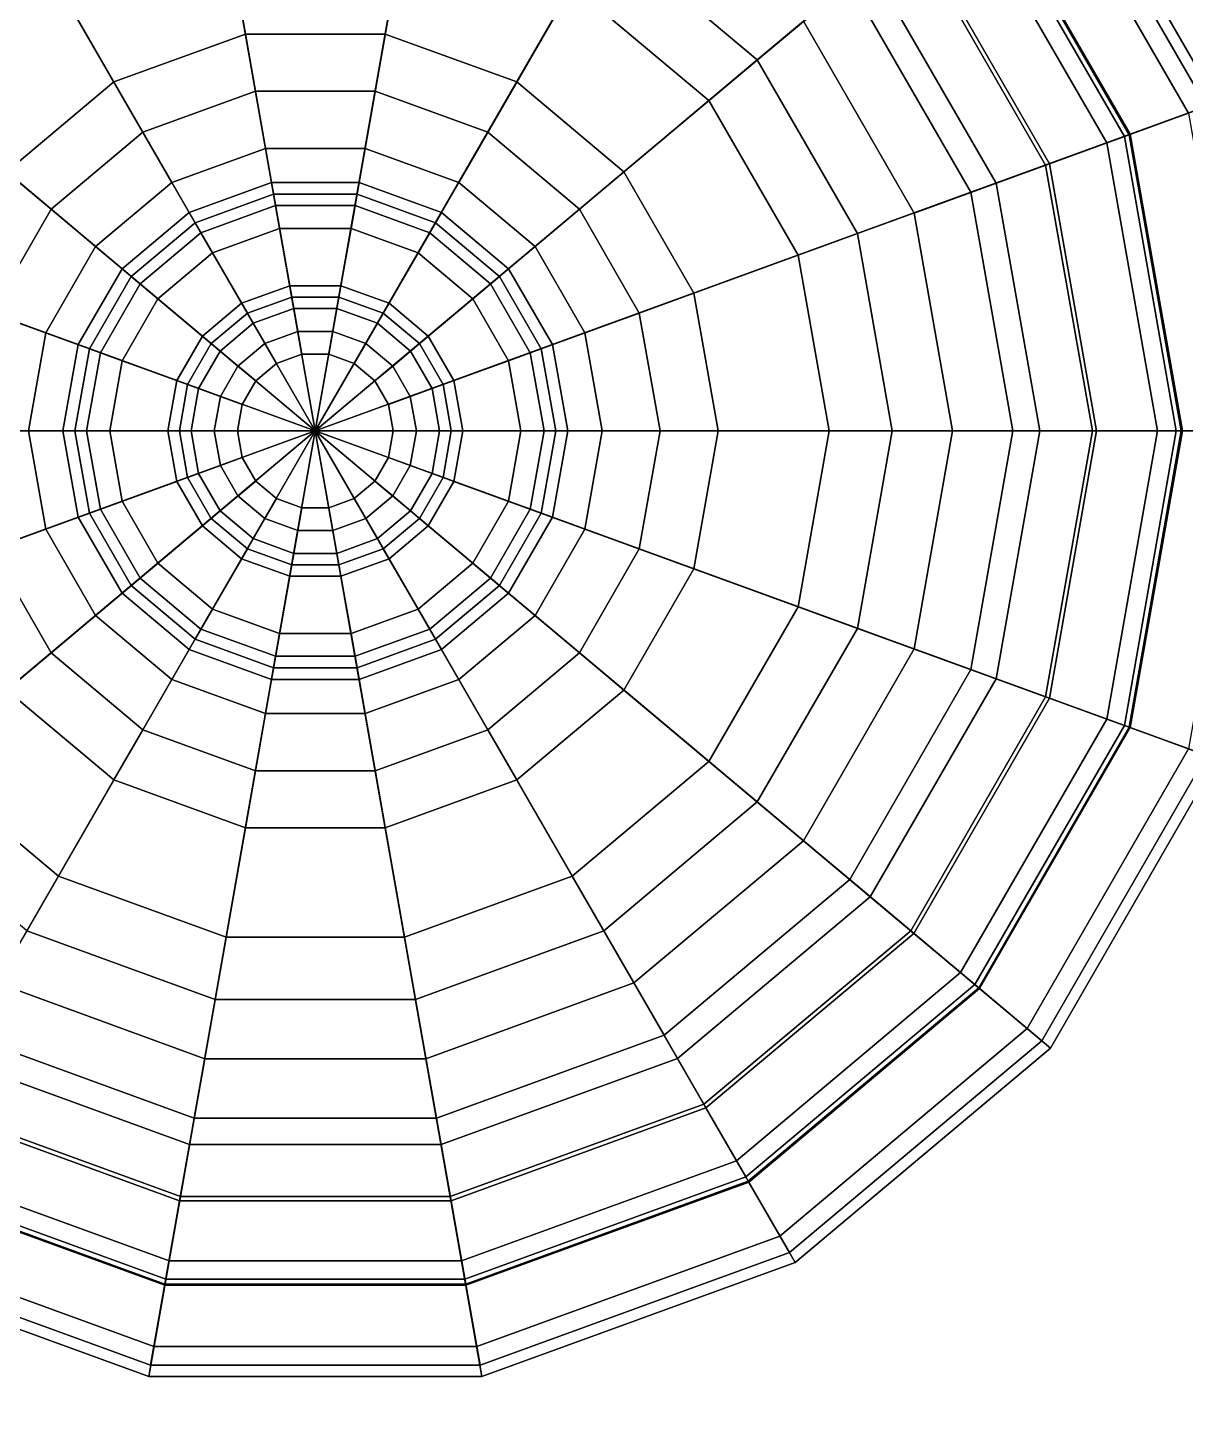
# Model space of a CAD drawing. Extents: x 15.9 to 33.1, y 12.3 to 21.3.
# Drawn here: x 23.5703 to 23.61115, y 14.29217 to 14.34104 of the extents above; entities that cross this region are included whole.
import ezdxf

# ---------------------------------------------------------------- set-up
doc = ezdxf.new("R2010")
doc.units = 0
doc.header["$LTSCALE"] = 0.5
doc.header["$MEASUREMENT"] = 0
doc.layers.get('0').update_dxf_attribs({"linetype": 'CONTINUOUS'})

# ---------------------------------------------------------------- blocks, each defined once
blk = doc.blocks.new('A$C403C54AD')
for points in [[(1.940462, 1.15174, -0.060915), (1.946342, 1.118392, -0.057836), (1.946342, 1.118392, -0.057836), (1.929411, 1.147718, -0.060915)], [(1.952223, 1.15174, -0.060915), (1.946342, 1.118392, -0.057836), (1.946342, 1.118392, -0.057836), (1.940462, 1.15174, -0.060915)], [(1.963274, 1.147718, -0.060915), (1.946342, 1.118392, -0.057836), (1.946342, 1.118392, -0.057836), (1.952223, 1.15174, -0.060915)], [(1.943874, 1.13239, -0.054409), (1.941029, 1.148524, -0.057684), (1.931044, 1.144889, -0.057684), (1.939235, 1.130702, -0.054409)], [(1.948811, 1.13239, -0.054409), (1.951655, 1.148524, -0.057684), (1.941029, 1.148524, -0.057684), (1.943874, 1.13239, -0.054409)], [(1.95345, 1.130702, -0.054409), (1.961641, 1.144889, -0.057684), (1.951655, 1.148524, -0.057684), (1.948811, 1.13239, -0.054409)], [(1.929411, 1.147718, -0.060915), (1.946342, 1.118392, -0.057836), (1.946342, 1.118392, -0.057836), (1.920403, 1.140158, -0.060915)], [(1.972282, 1.140158, -0.060915), (1.946342, 1.118392, -0.057836), (1.946342, 1.118392, -0.057836), (1.963274, 1.147718, -0.060915)], [(1.939235, 1.130702, -0.054409), (1.931044, 1.144889, -0.057684), (1.922904, 1.138059, -0.057684), (1.935454, 1.127529, -0.054409)], [(1.957231, 1.127529, -0.054409), (1.969781, 1.138059, -0.057684), (1.961641, 1.144889, -0.057684), (1.95345, 1.130702, -0.054409)], [(1.96735, 1.13602, 0.042594), (1.961937, 1.131478, 0.032362), (1.956521, 1.136022, 0.032362), (1.960054, 1.142142, 0.042594)], [(1.920403, 1.140158, -0.060915), (1.946342, 1.118392, -0.057836), (1.946342, 1.118392, -0.057836), (1.914522, 1.129974, -0.060915)], [(1.937279, 1.134091, 0.03455), (1.934036, 1.139708, 0.043942), (1.927488, 1.134213, 0.043942), (1.932456, 1.130044, 0.03455)], [(1.978163, 1.129974, -0.060915), (1.946342, 1.118392, -0.057836), (1.946342, 1.118392, -0.057836), (1.972282, 1.140158, -0.060915)], [(1.960229, 1.130044, 0.03455), (1.965197, 1.134213, 0.043942), (1.958649, 1.139708, 0.043942), (1.955406, 1.134091, 0.03455)], [(1.975056, 1.128843, 0.102069), (1.977788, 1.129837, 0.088845), (1.971977, 1.139902, 0.088845), (1.96975, 1.138033, 0.102069)], [(1.975094, 1.128857, -0.057684), (1.978163, 1.129974, -0.060915), (1.972282, 1.140158, -0.060915), (1.969781, 1.138059, -0.057684)], [(1.977788, 1.129837, 0.088845), (1.977153, 1.129606, 0.060603), (1.97146, 1.139468, 0.060603), (1.971977, 1.139902, 0.088845)], [(1.977153, 1.129606, 0.060603), (1.972112, 1.127772, 0.042594), (1.96735, 1.13602, 0.042594), (1.97146, 1.139468, 0.060603)], [(1.942807, 1.13844, 0.032362), (1.944585, 1.128357, 0.024995), (1.941283, 1.127155, 0.024995), (1.936164, 1.136022, 0.032362)], [(1.949878, 1.13844, 0.032362), (1.9481, 1.128357, 0.024995), (1.944585, 1.128357, 0.024995), (1.942807, 1.13844, 0.032362)], [(1.956521, 1.136022, 0.032362), (1.951402, 1.127155, 0.024995), (1.9481, 1.128357, 0.024995), (1.949878, 1.13844, 0.032362)], [(1.9597, 1.123254, -0.054409), (1.975094, 1.128857, -0.057684), (1.969781, 1.138059, -0.057684), (1.957231, 1.127529, -0.054409)], [(1.970361, 1.127134, 0.111475), (1.975056, 1.128843, 0.102069), (1.96975, 1.138033, 0.102069), (1.965922, 1.134821, 0.111475)], [(1.974889, 1.128782, 0.088628), (1.972249, 1.127821, 0.101264), (1.967462, 1.136113, 0.101264), (1.969614, 1.137919, 0.088628)], [(1.974271, 1.128557, 0.061088), (1.974889, 1.128782, 0.088628), (1.969614, 1.137919, 0.088628), (1.96911, 1.137496, 0.061088)], [(1.969471, 1.12681, 0.043942), (1.974271, 1.128557, 0.061088), (1.96911, 1.137496, 0.061088), (1.965197, 1.134213, 0.043942)], [(1.936164, 1.136022, 0.032362), (1.941283, 1.127155, 0.024995), (1.938591, 1.124896, 0.024995), (1.930748, 1.131478, 0.032362)], [(1.944796, 1.127161, 0.027913), (1.943195, 1.136244, 0.03455), (1.937279, 1.134091, 0.03455), (1.94189, 1.126103, 0.027913)], [(1.947889, 1.127161, 0.027913), (1.94949, 1.136244, 0.03455), (1.943195, 1.136244, 0.03455), (1.944796, 1.127161, 0.027913)], [(1.950795, 1.126103, 0.027913), (1.955406, 1.134091, 0.03455), (1.94949, 1.136244, 0.03455), (1.947889, 1.127161, 0.027913)], [(1.961937, 1.131478, 0.032362), (1.954094, 1.124896, 0.024995), (1.951402, 1.127155, 0.024995), (1.956521, 1.136022, 0.032362)], [(1.972112, 1.127772, 0.042594), (1.965472, 1.125355, 0.032362), (1.961937, 1.131478, 0.032362), (1.96735, 1.13602, 0.042594)], [(1.972249, 1.127821, 0.101264), (1.967468, 1.126081, 0.111475), (1.963564, 1.132843, 0.111475), (1.967462, 1.136113, 0.101264)], [(1.967468, 1.126081, 0.111475), (1.970361, 1.127134, 0.111475), (1.965922, 1.134821, 0.111475), (1.963564, 1.132843, 0.111475)], [(1.94189, 1.126103, 0.027913), (1.937279, 1.134091, 0.03455), (1.932456, 1.130044, 0.03455), (1.939522, 1.124116, 0.027913)], [(1.953163, 1.124116, 0.027913), (1.960229, 1.130044, 0.03455), (1.955406, 1.134091, 0.03455), (1.950795, 1.126103, 0.027913)], [(1.963376, 1.124592, 0.03455), (1.969471, 1.12681, 0.043942), (1.965197, 1.134213, 0.043942), (1.960229, 1.130044, 0.03455)], [(1.94423, 1.130374, -0.051544), (1.943874, 1.13239, -0.054409), (1.939235, 1.130702, -0.054409), (1.940259, 1.128929, -0.051544)], [(1.948455, 1.130374, -0.051544), (1.948811, 1.13239, -0.054409), (1.943874, 1.13239, -0.054409), (1.94423, 1.130374, -0.051544)], [(1.952426, 1.128929, -0.051544), (1.95345, 1.130702, -0.054409), (1.948811, 1.13239, -0.054409), (1.948455, 1.130374, -0.051544)], [(1.930748, 1.131478, 0.032362), (1.938591, 1.124896, 0.024995), (1.936834, 1.121853, 0.024995), (1.927213, 1.125355, 0.032362)], [(1.965472, 1.125355, 0.032362), (1.955851, 1.121853, 0.024995), (1.954094, 1.124896, 0.024995), (1.961937, 1.131478, 0.032362)], [(1.940259, 1.128929, -0.051544), (1.939235, 1.130702, -0.054409), (1.935454, 1.127529, -0.054409), (1.937022, 1.126213, -0.051544)], [(1.955663, 1.126213, -0.051544), (1.957231, 1.127529, -0.054409), (1.95345, 1.130702, -0.054409), (1.952426, 1.128929, -0.051544)], [(1.914522, 1.129974, -0.060915), (1.946342, 1.118392, -0.057836), (1.946342, 1.118392, -0.057836), (1.91248, 1.118392, -0.060915)], [(1.939522, 1.124116, 0.027913), (1.932456, 1.130044, 0.03455), (1.929308, 1.124592, 0.03455), (1.937975, 1.121437, 0.027913)], [(1.944941, 1.12634, -0.049498), (1.94423, 1.130374, -0.051544), (1.940259, 1.128929, -0.051544), (1.942307, 1.125382, -0.049498)], [(1.947744, 1.12634, -0.049498), (1.948455, 1.130374, -0.051544), (1.94423, 1.130374, -0.051544), (1.944941, 1.12634, -0.049498)], [(1.980205, 1.118392, -0.060915), (1.946342, 1.118392, -0.057836), (1.946342, 1.118392, -0.057836), (1.978163, 1.129974, -0.060915)], [(1.950378, 1.125382, -0.049498), (1.952426, 1.128929, -0.051544), (1.948455, 1.130374, -0.051544), (1.947744, 1.12634, -0.049498)], [(1.95471, 1.121437, 0.027913), (1.963376, 1.124592, 0.03455), (1.960229, 1.130044, 0.03455), (1.953163, 1.124116, 0.027913)], [(1.976939, 1.118392, -0.057684), (1.980205, 1.118392, -0.060915), (1.978163, 1.129974, -0.060915), (1.975094, 1.128857, -0.057684)], [(1.979131, 1.118392, 0.060603), (1.973766, 1.118392, 0.042594), (1.972112, 1.127772, 0.042594), (1.977153, 1.129606, 0.060603)], [(1.976898, 1.118392, 0.102069), (1.979806, 1.118392, 0.088845), (1.977788, 1.129837, 0.088845), (1.975056, 1.128843, 0.102069)], [(1.942307, 1.125382, -0.049498), (1.940259, 1.128929, -0.051544), (1.937022, 1.126213, -0.051544), (1.94016, 1.12358, -0.049498)], [(1.952525, 1.12358, -0.049498), (1.955663, 1.126213, -0.051544), (1.952426, 1.128929, -0.051544), (1.950378, 1.125382, -0.049498)], [(1.960557, 1.118392, -0.054409), (1.976939, 1.118392, -0.057684), (1.975094, 1.128857, -0.057684), (1.9597, 1.123254, -0.054409)], [(1.970956, 1.118392, 0.043942), (1.976063, 1.118392, 0.061088), (1.974271, 1.128557, 0.061088), (1.969471, 1.12681, 0.043942)], [(1.971902, 1.118392, 0.111475), (1.976898, 1.118392, 0.102069), (1.975056, 1.128843, 0.102069), (1.970361, 1.127134, 0.111475)], [(1.976721, 1.118392, 0.088628), (1.973912, 1.118392, 0.101264), (1.972249, 1.127821, 0.101264), (1.974889, 1.128782, 0.088628)], [(1.976063, 1.118392, 0.061088), (1.976721, 1.118392, 0.088628), (1.974889, 1.128782, 0.088628), (1.974271, 1.128557, 0.061088)], [(1.944585, 1.128357, 0.024995), (1.945439, 1.123517, 0.024176), (1.94374, 1.122899, 0.024176), (1.941283, 1.127155, 0.024995)], [(1.9481, 1.128357, 0.024995), (1.947246, 1.123517, 0.024176), (1.945439, 1.123517, 0.024176), (1.944585, 1.128357, 0.024995)], [(1.951402, 1.127155, 0.024995), (1.948945, 1.122899, 0.024176), (1.947246, 1.123517, 0.024176), (1.9481, 1.128357, 0.024995)], [(1.937022, 1.126213, -0.051544), (1.935454, 1.127529, -0.054409), (1.932985, 1.123254, -0.054409), (1.93491, 1.122553, -0.051544)], [(1.957775, 1.122553, -0.051544), (1.9597, 1.123254, -0.054409), (1.957231, 1.127529, -0.054409), (1.955663, 1.126213, -0.051544)], [(1.973766, 1.118392, 0.042594), (1.9667, 1.118392, 0.032362), (1.965472, 1.125355, 0.032362), (1.972112, 1.127772, 0.042594)], [(1.973912, 1.118392, 0.101264), (1.968824, 1.118392, 0.111475), (1.967468, 1.126081, 0.111475), (1.972249, 1.127821, 0.101264)], [(1.941283, 1.127155, 0.024995), (1.94374, 1.122899, 0.024176), (1.942356, 1.121737, 0.024176), (1.938591, 1.124896, 0.024995)], [(1.946342, 1.118392, 0.02643), (1.944796, 1.127161, 0.027913), (1.94189, 1.126103, 0.027913), (1.946342, 1.118392, 0.02643)], [(1.946342, 1.118392, 0.02643), (1.947889, 1.127161, 0.027913), (1.944796, 1.127161, 0.027913), (1.946342, 1.118392, 0.02643)], [(1.946342, 1.118392, 0.02643), (1.950795, 1.126103, 0.027913), (1.947889, 1.127161, 0.027913), (1.946342, 1.118392, 0.02643)], [(1.954094, 1.124896, 0.024995), (1.950329, 1.121737, 0.024176), (1.948945, 1.122899, 0.024176), (1.951402, 1.127155, 0.024995)], [(1.968824, 1.118392, 0.111475), (1.971902, 1.118392, 0.111475), (1.970361, 1.127134, 0.111475), (1.967468, 1.126081, 0.111475)], [(1.94487, 1.126744, 0.021311), (1.945581, 1.122711, 0.019264), (1.94415, 1.12219, 0.019264), (1.942102, 1.125736, 0.021311)], [(1.945083, 1.125534, 0.023357), (1.94487, 1.126744, 0.021311), (1.942102, 1.125736, 0.021311), (1.942717, 1.124672, 0.023357)], [(1.947815, 1.126744, 0.021311), (1.947104, 1.122711, 0.019264), (1.945581, 1.122711, 0.019264), (1.94487, 1.126744, 0.021311)], [(1.947602, 1.125534, 0.023357), (1.947815, 1.126744, 0.021311), (1.94487, 1.126744, 0.021311), (1.945083, 1.125534, 0.023357)], [(1.950583, 1.125736, 0.021311), (1.948535, 1.12219, 0.019264), (1.947104, 1.122711, 0.019264), (1.947815, 1.126744, 0.021311)], [(1.949968, 1.124672, 0.023357), (1.950583, 1.125736, 0.021311), (1.947815, 1.126744, 0.021311), (1.947602, 1.125534, 0.023357)], [(1.96447, 1.118392, 0.03455), (1.970956, 1.118392, 0.043942), (1.969471, 1.12681, 0.043942), (1.963376, 1.124592, 0.03455)], [(1.94016, 1.12358, -0.049498), (1.937022, 1.126213, -0.051544), (1.93491, 1.122553, -0.051544), (1.938758, 1.121153, -0.049498)], [(1.946342, 1.118392, 0.02643), (1.94189, 1.126103, 0.027913), (1.939522, 1.124116, 0.027913), (1.946342, 1.118392, 0.02643)], [(1.94551, 1.123114, -0.044177), (1.944941, 1.12634, -0.049498), (1.942307, 1.125382, -0.049498), (1.943945, 1.122544, -0.044177)], [(1.947175, 1.123114, -0.044177), (1.947744, 1.12634, -0.049498), (1.944941, 1.12634, -0.049498), (1.94551, 1.123114, -0.044177)], [(1.946342, 1.118392, 0.02643), (1.953163, 1.124116, 0.027913), (1.950795, 1.126103, 0.027913), (1.946342, 1.118392, 0.02643)], [(1.94874, 1.122544, -0.044177), (1.950378, 1.125382, -0.049498), (1.947744, 1.12634, -0.049498), (1.947175, 1.123114, -0.044177)], [(1.953927, 1.121153, -0.049498), (1.957775, 1.122553, -0.051544), (1.955663, 1.126213, -0.051544), (1.952525, 1.12358, -0.049498)], [(1.942102, 1.125736, 0.021311), (1.94415, 1.12219, 0.019264), (1.942983, 1.121211, 0.019264), (1.939846, 1.123843, 0.021311)], [(1.942717, 1.124672, 0.023357), (1.942102, 1.125736, 0.021311), (1.939846, 1.123843, 0.021311), (1.940787, 1.123054, 0.023357)], [(1.945439, 1.123517, 0.024176), (1.945083, 1.125534, 0.023357), (1.942717, 1.124672, 0.023357), (1.94374, 1.122899, 0.024176)], [(1.947246, 1.123517, 0.024176), (1.947602, 1.125534, 0.023357), (1.945083, 1.125534, 0.023357), (1.945439, 1.123517, 0.024176)], [(1.948945, 1.122899, 0.024176), (1.949968, 1.124672, 0.023357), (1.947602, 1.125534, 0.023357), (1.947246, 1.123517, 0.024176)], [(1.952839, 1.123843, 0.021311), (1.949702, 1.121211, 0.019264), (1.948535, 1.12219, 0.019264), (1.950583, 1.125736, 0.021311)], [(1.951898, 1.123054, 0.023357), (1.952839, 1.123843, 0.021311), (1.950583, 1.125736, 0.021311), (1.949968, 1.124672, 0.023357)], [(1.927213, 1.125355, 0.032362), (1.936834, 1.121853, 0.024995), (1.936224, 1.118392, 0.024995), (1.925985, 1.118392, 0.032362)], [(1.943945, 1.122544, -0.044177), (1.942307, 1.125382, -0.049498), (1.94016, 1.12358, -0.049498), (1.94267, 1.121474, -0.044177)], [(1.950015, 1.121474, -0.044177), (1.952525, 1.12358, -0.049498), (1.950378, 1.125382, -0.049498), (1.94874, 1.122544, -0.044177)], [(1.9667, 1.118392, 0.032362), (1.956461, 1.118392, 0.024995), (1.955851, 1.121853, 0.024995), (1.965472, 1.125355, 0.032362)], [(1.937975, 1.121437, 0.027913), (1.929308, 1.124592, 0.03455), (1.928215, 1.118392, 0.03455), (1.937438, 1.118392, 0.027913)], [(1.938591, 1.124896, 0.024995), (1.942356, 1.121737, 0.024176), (1.941452, 1.120172, 0.024176), (1.936834, 1.121853, 0.024995)], [(1.94374, 1.122899, 0.024176), (1.942717, 1.124672, 0.023357), (1.940787, 1.123054, 0.023357), (1.942356, 1.121737, 0.024176)], [(1.950329, 1.121737, 0.024176), (1.951898, 1.123054, 0.023357), (1.949968, 1.124672, 0.023357), (1.948945, 1.122899, 0.024176)], [(1.955851, 1.121853, 0.024995), (1.951233, 1.120172, 0.024176), (1.950329, 1.121737, 0.024176), (1.954094, 1.124896, 0.024995)], [(1.955247, 1.118392, 0.027913), (1.96447, 1.118392, 0.03455), (1.963376, 1.124592, 0.03455), (1.95471, 1.121437, 0.027913)], [(1.946342, 1.118392, 0.02643), (1.939522, 1.124116, 0.027913), (1.937975, 1.121437, 0.027913), (1.946342, 1.118392, 0.02643)], [(1.946342, 1.118392, 0.02643), (1.95471, 1.121437, 0.027913), (1.953163, 1.124116, 0.027913), (1.946342, 1.118392, 0.02643)], [(1.939846, 1.123843, 0.021311), (1.942983, 1.121211, 0.019264), (1.942222, 1.119892, 0.019264), (1.938373, 1.121293, 0.021311)], [(1.940787, 1.123054, 0.023357), (1.939846, 1.123843, 0.021311), (1.938373, 1.121293, 0.021311), (1.939528, 1.120872, 0.023357)], [(1.94267, 1.121474, -0.044177), (1.94016, 1.12358, -0.049498), (1.938758, 1.121153, -0.049498), (1.941837, 1.120032, -0.044177)], [(1.954312, 1.121293, 0.021311), (1.950463, 1.119892, 0.019264), (1.949702, 1.121211, 0.019264), (1.952839, 1.123843, 0.021311)], [(1.950848, 1.120032, -0.044177), (1.953927, 1.121153, -0.049498), (1.952525, 1.12358, -0.049498), (1.950015, 1.121474, -0.044177)], [(1.953157, 1.120872, 0.023357), (1.954312, 1.121293, 0.021311), (1.952839, 1.123843, 0.021311), (1.951898, 1.123054, 0.023357)], [(1.945723, 1.121904, -0.035582), (1.94551, 1.123114, -0.044177), (1.943945, 1.122544, -0.044177), (1.94456, 1.12148, -0.035582)], [(1.946962, 1.121904, -0.035582), (1.947175, 1.123114, -0.044177), (1.94551, 1.123114, -0.044177), (1.945723, 1.121904, -0.035582)], [(1.948125, 1.12148, -0.035582), (1.94874, 1.122544, -0.044177), (1.947175, 1.123114, -0.044177), (1.946962, 1.121904, -0.035582)], [(1.958509, 1.118392, -0.051544), (1.960557, 1.118392, -0.054409), (1.9597, 1.123254, -0.054409), (1.957775, 1.122553, -0.051544)], [(1.942356, 1.121737, 0.024176), (1.940787, 1.123054, 0.023357), (1.939528, 1.120872, 0.023357), (1.941452, 1.120172, 0.024176)], [(1.945581, 1.122711, 0.019264), (1.945865, 1.121097, 0.012716), (1.944969, 1.120771, 0.012716), (1.94415, 1.12219, 0.019264)], [(1.947104, 1.122711, 0.019264), (1.946819, 1.121097, 0.012716), (1.945865, 1.121097, 0.012716), (1.945581, 1.122711, 0.019264)], [(1.948535, 1.12219, 0.019264), (1.947716, 1.120771, 0.012716), (1.946819, 1.121097, 0.012716), (1.947104, 1.122711, 0.019264)], [(1.951233, 1.120172, 0.024176), (1.953157, 1.120872, 0.023357), (1.951898, 1.123054, 0.023357), (1.950329, 1.121737, 0.024176)], [(1.938758, 1.121153, -0.049498), (1.93491, 1.122553, -0.051544), (1.934176, 1.118392, -0.051544), (1.938271, 1.118392, -0.049498)], [(1.94456, 1.12148, -0.035582), (1.943945, 1.122544, -0.044177), (1.94267, 1.121474, -0.044177), (1.943611, 1.120684, -0.035582)], [(1.94415, 1.12219, 0.019264), (1.944969, 1.120771, 0.012716), (1.944238, 1.120158, 0.012716), (1.942983, 1.121211, 0.019264)], [(1.949702, 1.121211, 0.019264), (1.948447, 1.120158, 0.012716), (1.947716, 1.120771, 0.012716), (1.948535, 1.12219, 0.019264)], [(1.949074, 1.120684, -0.035582), (1.950015, 1.121474, -0.044177), (1.94874, 1.122544, -0.044177), (1.948125, 1.12148, -0.035582)], [(1.954413, 1.118392, -0.049498), (1.958509, 1.118392, -0.051544), (1.957775, 1.122553, -0.051544), (1.953927, 1.121153, -0.049498)], [(1.936834, 1.121853, 0.024995), (1.941452, 1.120172, 0.024176), (1.941138, 1.118392, 0.024176), (1.936224, 1.118392, 0.024995)], [(1.945865, 1.121097, 0.012716), (1.945723, 1.121904, -0.035582), (1.94456, 1.12148, -0.035582), (1.944969, 1.120771, 0.012716)], [(1.946819, 1.121097, 0.012716), (1.946962, 1.121904, -0.035582), (1.945723, 1.121904, -0.035582), (1.945865, 1.121097, 0.012716)], [(1.947716, 1.120771, 0.012716), (1.948125, 1.12148, -0.035582), (1.946962, 1.121904, -0.035582), (1.946819, 1.121097, 0.012716)], [(1.956461, 1.118392, 0.024995), (1.951547, 1.118392, 0.024176), (1.951233, 1.120172, 0.024176), (1.955851, 1.121853, 0.024995)], [(1.946342, 1.118392, 0.02643), (1.937975, 1.121437, 0.027913), (1.937438, 1.118392, 0.027913), (1.946342, 1.118392, 0.02643)], [(1.938373, 1.121293, 0.021311), (1.942222, 1.119892, 0.019264), (1.941957, 1.118392, 0.019264), (1.937862, 1.118392, 0.021311)], [(1.939528, 1.120872, 0.023357), (1.938373, 1.121293, 0.021311), (1.937862, 1.118392, 0.021311), (1.939091, 1.118392, 0.023357)], [(1.941837, 1.120032, -0.044177), (1.938758, 1.121153, -0.049498), (1.938271, 1.118392, -0.049498), (1.941548, 1.118392, -0.044177)], [(1.943611, 1.120684, -0.035582), (1.94267, 1.121474, -0.044177), (1.941837, 1.120032, -0.044177), (1.942992, 1.119612, -0.035582)], [(1.942983, 1.121211, 0.019264), (1.944238, 1.120158, 0.012716), (1.943761, 1.119332, 0.012716), (1.942222, 1.119892, 0.019264)], [(1.944969, 1.120771, 0.012716), (1.94456, 1.12148, -0.035582), (1.943611, 1.120684, -0.035582), (1.944238, 1.120158, 0.012716)], [(1.946342, 1.118392, 0.02643), (1.955247, 1.118392, 0.027913), (1.95471, 1.121437, 0.027913), (1.946342, 1.118392, 0.02643)], [(1.948447, 1.120158, 0.012716), (1.949074, 1.120684, -0.035582), (1.948125, 1.12148, -0.035582), (1.947716, 1.120771, 0.012716)], [(1.950463, 1.119892, 0.019264), (1.948924, 1.119332, 0.012716), (1.948447, 1.120158, 0.012716), (1.949702, 1.121211, 0.019264)], [(1.949693, 1.119612, -0.035582), (1.950848, 1.120032, -0.044177), (1.950015, 1.121474, -0.044177), (1.949074, 1.120684, -0.035582)], [(1.954823, 1.118392, 0.021311), (1.950727, 1.118392, 0.019264), (1.950463, 1.119892, 0.019264), (1.954312, 1.121293, 0.021311)], [(1.951137, 1.118392, -0.044177), (1.954413, 1.118392, -0.049498), (1.953927, 1.121153, -0.049498), (1.950848, 1.120032, -0.044177)], [(1.953594, 1.118392, 0.023357), (1.954823, 1.118392, 0.021311), (1.954312, 1.121293, 0.021311), (1.953157, 1.120872, 0.023357)], [(1.941452, 1.120172, 0.024176), (1.939528, 1.120872, 0.023357), (1.939091, 1.118392, 0.023357), (1.941138, 1.118392, 0.024176)], [(1.944238, 1.120158, 0.012716), (1.943611, 1.120684, -0.035582), (1.942992, 1.119612, -0.035582), (1.943761, 1.119332, 0.012716)], [(1.948924, 1.119332, 0.012716), (1.949693, 1.119612, -0.035582), (1.949074, 1.120684, -0.035582), (1.948447, 1.120158, 0.012716)], [(1.951547, 1.118392, 0.024176), (1.953594, 1.118392, 0.023357), (1.953157, 1.120872, 0.023357), (1.951233, 1.120172, 0.024176)], [(1.942992, 1.119612, -0.035582), (1.941837, 1.120032, -0.044177), (1.941548, 1.118392, -0.044177), (1.942777, 1.118392, -0.035582)], [(1.942222, 1.119892, 0.019264), (1.943761, 1.119332, 0.012716), (1.943596, 1.118392, 0.012716), (1.941957, 1.118392, 0.019264)], [(1.950727, 1.118392, 0.019264), (1.949089, 1.118392, 0.012716), (1.948924, 1.119332, 0.012716), (1.950463, 1.119892, 0.019264)], [(1.949908, 1.118392, -0.035582), (1.951137, 1.118392, -0.044177), (1.950848, 1.120032, -0.044177), (1.949693, 1.119612, -0.035582)], [(1.943761, 1.119332, 0.012716), (1.942992, 1.119612, -0.035582), (1.942777, 1.118392, -0.035582), (1.943596, 1.118392, 0.012716)], [(1.949089, 1.118392, 0.012716), (1.949908, 1.118392, -0.035582), (1.949693, 1.119612, -0.035582), (1.948924, 1.119332, 0.012716)], [(1.91248, 1.118392, -0.060915), (1.946342, 1.118392, -0.057836), (1.946342, 1.118392, -0.057836), (1.914522, 1.106811, -0.060915)], [(1.914522, 1.106811, -0.060915), (1.946342, 1.118392, -0.057836), (1.946342, 1.118392, -0.057836), (1.920403, 1.096626, -0.060915)], [(1.920403, 1.096626, -0.060915), (1.946342, 1.118392, -0.057836), (1.946342, 1.118392, -0.057836), (1.929411, 1.089067, -0.060915)], [(1.925985, 1.118392, 0.032362), (1.936224, 1.118392, 0.024995), (1.936834, 1.114931, 0.024995), (1.927213, 1.111429, 0.032362)], [(1.937438, 1.118392, 0.027913), (1.928215, 1.118392, 0.03455), (1.929308, 1.112192, 0.03455), (1.937975, 1.115347, 0.027913)], [(1.929411, 1.089067, -0.060915), (1.946342, 1.118392, -0.057836), (1.946342, 1.118392, -0.057836), (1.940462, 1.085044, -0.060915)], [(1.938271, 1.118392, -0.049498), (1.934176, 1.118392, -0.051544), (1.93491, 1.114231, -0.051544), (1.938758, 1.115632, -0.049498)], [(1.936224, 1.118392, 0.024995), (1.941138, 1.118392, 0.024176), (1.941452, 1.116612, 0.024176), (1.936834, 1.114931, 0.024995)], [(1.946342, 1.118392, 0.02643), (1.937438, 1.118392, 0.027913), (1.937975, 1.115347, 0.027913), (1.946342, 1.118392, 0.02643)], [(1.937862, 1.118392, 0.021311), (1.941957, 1.118392, 0.019264), (1.942222, 1.116892, 0.019264), (1.938373, 1.115492, 0.021311)], [(1.939091, 1.118392, 0.023357), (1.937862, 1.118392, 0.021311), (1.938373, 1.115492, 0.021311), (1.939528, 1.115912, 0.023357)], [(1.946342, 1.118392, 0.02643), (1.937975, 1.115347, 0.027913), (1.939522, 1.112669, 0.027913), (1.946342, 1.118392, 0.02643)], [(1.941548, 1.118392, -0.044177), (1.938271, 1.118392, -0.049498), (1.938758, 1.115632, -0.049498), (1.941837, 1.116752, -0.044177)], [(1.941138, 1.118392, 0.024176), (1.939091, 1.118392, 0.023357), (1.939528, 1.115912, 0.023357), (1.941452, 1.116612, 0.024176)], [(1.946342, 1.118392, 0.02643), (1.939522, 1.112669, 0.027913), (1.94189, 1.110681, 0.027913), (1.946342, 1.118392, 0.02643)], [(1.940462, 1.085044, -0.060915), (1.946342, 1.118392, -0.057836), (1.946342, 1.118392, -0.057836), (1.952223, 1.085044, -0.060915)], [(1.942777, 1.118392, -0.035582), (1.941548, 1.118392, -0.044177), (1.941837, 1.116752, -0.044177), (1.942992, 1.117172, -0.035582)], [(1.946342, 1.118392, 0.02643), (1.94189, 1.110681, 0.027913), (1.944796, 1.109623, 0.027913), (1.946342, 1.118392, 0.02643)], [(1.941957, 1.118392, 0.019264), (1.943596, 1.118392, 0.012716), (1.943761, 1.117453, 0.012716), (1.942222, 1.116892, 0.019264)], [(1.943596, 1.118392, 0.012716), (1.942777, 1.118392, -0.035582), (1.942992, 1.117172, -0.035582), (1.943761, 1.117453, 0.012716)], [(1.946342, 1.118392, 0.02643), (1.944796, 1.109623, 0.027913), (1.947889, 1.109623, 0.027913), (1.946342, 1.118392, 0.02643)], [(1.946342, 1.118392, 0.02643), (1.95471, 1.115347, 0.027913), (1.955247, 1.118392, 0.027913), (1.946342, 1.118392, 0.02643)], [(1.946342, 1.118392, 0.02643), (1.953163, 1.112669, 0.027913), (1.95471, 1.115347, 0.027913), (1.946342, 1.118392, 0.02643)], [(1.946342, 1.118392, 0.02643), (1.950795, 1.110681, 0.027913), (1.953163, 1.112669, 0.027913), (1.946342, 1.118392, 0.02643)], [(1.946342, 1.118392, 0.02643), (1.947889, 1.109623, 0.027913), (1.950795, 1.110681, 0.027913), (1.946342, 1.118392, 0.02643)], [(1.972282, 1.096626, -0.060915), (1.946342, 1.118392, -0.057836), (1.946342, 1.118392, -0.057836), (1.978163, 1.106811, -0.060915)], [(1.963274, 1.089067, -0.060915), (1.946342, 1.118392, -0.057836), (1.946342, 1.118392, -0.057836), (1.972282, 1.096626, -0.060915)], [(1.952223, 1.085044, -0.060915), (1.946342, 1.118392, -0.057836), (1.946342, 1.118392, -0.057836), (1.963274, 1.089067, -0.060915)], [(1.978163, 1.106811, -0.060915), (1.946342, 1.118392, -0.057836), (1.946342, 1.118392, -0.057836), (1.980205, 1.118392, -0.060915)], [(1.950463, 1.116892, 0.019264), (1.948924, 1.117453, 0.012716), (1.949089, 1.118392, 0.012716), (1.950727, 1.118392, 0.019264)], [(1.948924, 1.117453, 0.012716), (1.949693, 1.117172, -0.035582), (1.949908, 1.118392, -0.035582), (1.949089, 1.118392, 0.012716)], [(1.949693, 1.117172, -0.035582), (1.950848, 1.116752, -0.044177), (1.951137, 1.118392, -0.044177), (1.949908, 1.118392, -0.035582)], [(1.954312, 1.115492, 0.021311), (1.950463, 1.116892, 0.019264), (1.950727, 1.118392, 0.019264), (1.954823, 1.118392, 0.021311)], [(1.950848, 1.116752, -0.044177), (1.953927, 1.115632, -0.049498), (1.954413, 1.118392, -0.049498), (1.951137, 1.118392, -0.044177)], [(1.951233, 1.116612, 0.024176), (1.953157, 1.115912, 0.023357), (1.953594, 1.118392, 0.023357), (1.951547, 1.118392, 0.024176)], [(1.955851, 1.114931, 0.024995), (1.951233, 1.116612, 0.024176), (1.951547, 1.118392, 0.024176), (1.956461, 1.118392, 0.024995)], [(1.953157, 1.115912, 0.023357), (1.954312, 1.115492, 0.021311), (1.954823, 1.118392, 0.021311), (1.953594, 1.118392, 0.023357)], [(1.953927, 1.115632, -0.049498), (1.957775, 1.114231, -0.051544), (1.958509, 1.118392, -0.051544), (1.954413, 1.118392, -0.049498)], [(1.95471, 1.115347, 0.027913), (1.963376, 1.112192, 0.03455), (1.96447, 1.118392, 0.03455), (1.955247, 1.118392, 0.027913)], [(1.965472, 1.111429, 0.032362), (1.955851, 1.114931, 0.024995), (1.956461, 1.118392, 0.024995), (1.9667, 1.118392, 0.032362)], [(1.957775, 1.114231, -0.051544), (1.9597, 1.113531, -0.054409), (1.960557, 1.118392, -0.054409), (1.958509, 1.118392, -0.051544)], [(1.9597, 1.113531, -0.054409), (1.975094, 1.107928, -0.057684), (1.976939, 1.118392, -0.057684), (1.960557, 1.118392, -0.054409)], [(1.963376, 1.112192, 0.03455), (1.969471, 1.109974, 0.043942), (1.970956, 1.118392, 0.043942), (1.96447, 1.118392, 0.03455)], [(1.972112, 1.109013, 0.042594), (1.965472, 1.111429, 0.032362), (1.9667, 1.118392, 0.032362), (1.973766, 1.118392, 0.042594)], [(1.967468, 1.110703, 0.111475), (1.970361, 1.10965, 0.111475), (1.971902, 1.118392, 0.111475), (1.968824, 1.118392, 0.111475)], [(1.972249, 1.108963, 0.101264), (1.967468, 1.110703, 0.111475), (1.968824, 1.118392, 0.111475), (1.973912, 1.118392, 0.101264)], [(1.969471, 1.109974, 0.043942), (1.974271, 1.108227, 0.061088), (1.976063, 1.118392, 0.061088), (1.970956, 1.118392, 0.043942)], [(1.970361, 1.10965, 0.111475), (1.975056, 1.107941, 0.102069), (1.976898, 1.118392, 0.102069), (1.971902, 1.118392, 0.111475)], [(1.977153, 1.107178, 0.060603), (1.972112, 1.109013, 0.042594), (1.973766, 1.118392, 0.042594), (1.979131, 1.118392, 0.060603)], [(1.974889, 1.108002, 0.088628), (1.972249, 1.108963, 0.101264), (1.973912, 1.118392, 0.101264), (1.976721, 1.118392, 0.088628)], [(1.974271, 1.108227, 0.061088), (1.974889, 1.108002, 0.088628), (1.976721, 1.118392, 0.088628), (1.976063, 1.118392, 0.061088)], [(1.975056, 1.107941, 0.102069), (1.977788, 1.106947, 0.088845), (1.979806, 1.118392, 0.088845), (1.976898, 1.118392, 0.102069)], [(1.975094, 1.107928, -0.057684), (1.978163, 1.106811, -0.060915), (1.980205, 1.118392, -0.060915), (1.976939, 1.118392, -0.057684)], [(1.942222, 1.116892, 0.019264), (1.943761, 1.117453, 0.012716), (1.944238, 1.116626, 0.012716), (1.942983, 1.115573, 0.019264)], [(1.943761, 1.117453, 0.012716), (1.942992, 1.117172, -0.035582), (1.943611, 1.1161, -0.035582), (1.944238, 1.116626, 0.012716)], [(1.949702, 1.115573, 0.019264), (1.948447, 1.116626, 0.012716), (1.948924, 1.117453, 0.012716), (1.950463, 1.116892, 0.019264)], [(1.948447, 1.116626, 0.012716), (1.949074, 1.1161, -0.035582), (1.949693, 1.117172, -0.035582), (1.948924, 1.117453, 0.012716)], [(1.938373, 1.115492, 0.021311), (1.942222, 1.116892, 0.019264), (1.942983, 1.115573, 0.019264), (1.939846, 1.112941, 0.021311)], [(1.941837, 1.116752, -0.044177), (1.938758, 1.115632, -0.049498), (1.94016, 1.113204, -0.049498), (1.94267, 1.11531, -0.044177)], [(1.942992, 1.117172, -0.035582), (1.941837, 1.116752, -0.044177), (1.94267, 1.11531, -0.044177), (1.943611, 1.1161, -0.035582)], [(1.949074, 1.1161, -0.035582), (1.950015, 1.11531, -0.044177), (1.950848, 1.116752, -0.044177), (1.949693, 1.117172, -0.035582)], [(1.952839, 1.112941, 0.021311), (1.949702, 1.115573, 0.019264), (1.950463, 1.116892, 0.019264), (1.954312, 1.115492, 0.021311)], [(1.950015, 1.11531, -0.044177), (1.952525, 1.113204, -0.049498), (1.953927, 1.115632, -0.049498), (1.950848, 1.116752, -0.044177)], [(1.936834, 1.114931, 0.024995), (1.941452, 1.116612, 0.024176), (1.942356, 1.115047, 0.024176), (1.938591, 1.111888, 0.024995)], [(1.941452, 1.116612, 0.024176), (1.939528, 1.115912, 0.023357), (1.940787, 1.113731, 0.023357), (1.942356, 1.115047, 0.024176)], [(1.942983, 1.115573, 0.019264), (1.944238, 1.116626, 0.012716), (1.944969, 1.116013, 0.012716), (1.94415, 1.114595, 0.019264)], [(1.944238, 1.116626, 0.012716), (1.943611, 1.1161, -0.035582), (1.94456, 1.115304, -0.035582), (1.944969, 1.116013, 0.012716)], [(1.948535, 1.114595, 0.019264), (1.947716, 1.116013, 0.012716), (1.948447, 1.116626, 0.012716), (1.949702, 1.115573, 0.019264)], [(1.947716, 1.116013, 0.012716), (1.948125, 1.115304, -0.035582), (1.949074, 1.1161, -0.035582), (1.948447, 1.116626, 0.012716)], [(1.950329, 1.115047, 0.024176), (1.951898, 1.113731, 0.023357), (1.953157, 1.115912, 0.023357), (1.951233, 1.116612, 0.024176)], [(1.954094, 1.111888, 0.024995), (1.950329, 1.115047, 0.024176), (1.951233, 1.116612, 0.024176), (1.955851, 1.114931, 0.024995)], [(1.939528, 1.115912, 0.023357), (1.938373, 1.115492, 0.021311), (1.939846, 1.112941, 0.021311), (1.940787, 1.113731, 0.023357)], [(1.943611, 1.1161, -0.035582), (1.94267, 1.11531, -0.044177), (1.943945, 1.11424, -0.044177), (1.94456, 1.115304, -0.035582)], [(1.94415, 1.114595, 0.019264), (1.944969, 1.116013, 0.012716), (1.945865, 1.115687, 0.012716), (1.945581, 1.114074, 0.019264)], [(1.944969, 1.116013, 0.012716), (1.94456, 1.115304, -0.035582), (1.945723, 1.11488, -0.035582), (1.945865, 1.115687, 0.012716)], [(1.947104, 1.114074, 0.019264), (1.946819, 1.115687, 0.012716), (1.947716, 1.116013, 0.012716), (1.948535, 1.114595, 0.019264)], [(1.946819, 1.115687, 0.012716), (1.946962, 1.11488, -0.035582), (1.948125, 1.115304, -0.035582), (1.947716, 1.116013, 0.012716)], [(1.948125, 1.115304, -0.035582), (1.94874, 1.11424, -0.044177), (1.950015, 1.11531, -0.044177), (1.949074, 1.1161, -0.035582)], [(1.951898, 1.113731, 0.023357), (1.952839, 1.112941, 0.021311), (1.954312, 1.115492, 0.021311), (1.953157, 1.115912, 0.023357)], [(1.937975, 1.115347, 0.027913), (1.929308, 1.112192, 0.03455), (1.932456, 1.10674, 0.03455), (1.939522, 1.112669, 0.027913)], [(1.938758, 1.115632, -0.049498), (1.93491, 1.114231, -0.051544), (1.937022, 1.110572, -0.051544), (1.94016, 1.113204, -0.049498)], [(1.939846, 1.112941, 0.021311), (1.942983, 1.115573, 0.019264), (1.94415, 1.114595, 0.019264), (1.942102, 1.111048, 0.021311)], [(1.94267, 1.11531, -0.044177), (1.94016, 1.113204, -0.049498), (1.942307, 1.111402, -0.049498), (1.943945, 1.11424, -0.044177)], [(1.94456, 1.115304, -0.035582), (1.943945, 1.11424, -0.044177), (1.94551, 1.11367, -0.044177), (1.945723, 1.11488, -0.035582)], [(1.945581, 1.114074, 0.019264), (1.945865, 1.115687, 0.012716), (1.946819, 1.115687, 0.012716), (1.947104, 1.114074, 0.019264)], [(1.945865, 1.115687, 0.012716), (1.945723, 1.11488, -0.035582), (1.946962, 1.11488, -0.035582), (1.946819, 1.115687, 0.012716)], [(1.946962, 1.11488, -0.035582), (1.947175, 1.11367, -0.044177), (1.94874, 1.11424, -0.044177), (1.948125, 1.115304, -0.035582)], [(1.950583, 1.111048, 0.021311), (1.948535, 1.114595, 0.019264), (1.949702, 1.115573, 0.019264), (1.952839, 1.112941, 0.021311)], [(1.94874, 1.11424, -0.044177), (1.950378, 1.111402, -0.049498), (1.952525, 1.113204, -0.049498), (1.950015, 1.11531, -0.044177)], [(1.952525, 1.113204, -0.049498), (1.955663, 1.110572, -0.051544), (1.957775, 1.114231, -0.051544), (1.953927, 1.115632, -0.049498)], [(1.953163, 1.112669, 0.027913), (1.960229, 1.10674, 0.03455), (1.963376, 1.112192, 0.03455), (1.95471, 1.115347, 0.027913)], [(1.927213, 1.111429, 0.032362), (1.936834, 1.114931, 0.024995), (1.938591, 1.111888, 0.024995), (1.930748, 1.105307, 0.032362)], [(1.938591, 1.111888, 0.024995), (1.942356, 1.115047, 0.024176), (1.94374, 1.113885, 0.024176), (1.941283, 1.109629, 0.024995)], [(1.942356, 1.115047, 0.024176), (1.940787, 1.113731, 0.023357), (1.942717, 1.112112, 0.023357), (1.94374, 1.113885, 0.024176)], [(1.945723, 1.11488, -0.035582), (1.94551, 1.11367, -0.044177), (1.947175, 1.11367, -0.044177), (1.946962, 1.11488, -0.035582)], [(1.948945, 1.113885, 0.024176), (1.949968, 1.112112, 0.023357), (1.951898, 1.113731, 0.023357), (1.950329, 1.115047, 0.024176)], [(1.951402, 1.109629, 0.024995), (1.948945, 1.113885, 0.024176), (1.950329, 1.115047, 0.024176), (1.954094, 1.111888, 0.024995)], [(1.961937, 1.105307, 0.032362), (1.954094, 1.111888, 0.024995), (1.955851, 1.114931, 0.024995), (1.965472, 1.111429, 0.032362)], [(1.942102, 1.111048, 0.021311), (1.94415, 1.114595, 0.019264), (1.945581, 1.114074, 0.019264), (1.94487, 1.11004, 0.021311)], [(1.947815, 1.11004, 0.021311), (1.947104, 1.114074, 0.019264), (1.948535, 1.114595, 0.019264), (1.950583, 1.111048, 0.021311)], [(1.93491, 1.114231, -0.051544), (1.932985, 1.113531, -0.054409), (1.935454, 1.109255, -0.054409), (1.937022, 1.110572, -0.051544)], [(1.941283, 1.109629, 0.024995), (1.94374, 1.113885, 0.024176), (1.945439, 1.113267, 0.024176), (1.944585, 1.108427, 0.024995)], [(1.943945, 1.11424, -0.044177), (1.942307, 1.111402, -0.049498), (1.944941, 1.110444, -0.049498), (1.94551, 1.11367, -0.044177)], [(1.94374, 1.113885, 0.024176), (1.942717, 1.112112, 0.023357), (1.945083, 1.11125, 0.023357), (1.945439, 1.113267, 0.024176)], [(1.94487, 1.11004, 0.021311), (1.945581, 1.114074, 0.019264), (1.947104, 1.114074, 0.019264), (1.947815, 1.11004, 0.021311)], [(1.947175, 1.11367, -0.044177), (1.947744, 1.110444, -0.049498), (1.950378, 1.111402, -0.049498), (1.94874, 1.11424, -0.044177)], [(1.947246, 1.113267, 0.024176), (1.947602, 1.11125, 0.023357), (1.949968, 1.112112, 0.023357), (1.948945, 1.113885, 0.024176)], [(1.9481, 1.108427, 0.024995), (1.947246, 1.113267, 0.024176), (1.948945, 1.113885, 0.024176), (1.951402, 1.109629, 0.024995)], [(1.955663, 1.110572, -0.051544), (1.957231, 1.109255, -0.054409), (1.9597, 1.113531, -0.054409), (1.957775, 1.114231, -0.051544)], [(1.940787, 1.113731, 0.023357), (1.939846, 1.112941, 0.021311), (1.942102, 1.111048, 0.021311), (1.942717, 1.112112, 0.023357)], [(1.94551, 1.11367, -0.044177), (1.944941, 1.110444, -0.049498), (1.947744, 1.110444, -0.049498), (1.947175, 1.11367, -0.044177)], [(1.949968, 1.112112, 0.023357), (1.950583, 1.111048, 0.021311), (1.952839, 1.112941, 0.021311), (1.951898, 1.113731, 0.023357)], [(1.957231, 1.109255, -0.054409), (1.969781, 1.098725, -0.057684), (1.975094, 1.107928, -0.057684), (1.9597, 1.113531, -0.054409)], [(1.94016, 1.113204, -0.049498), (1.937022, 1.110572, -0.051544), (1.940259, 1.107856, -0.051544), (1.942307, 1.111402, -0.049498)], [(1.944585, 1.108427, 0.024995), (1.945439, 1.113267, 0.024176), (1.947246, 1.113267, 0.024176), (1.9481, 1.108427, 0.024995)], [(1.945439, 1.113267, 0.024176), (1.945083, 1.11125, 0.023357), (1.947602, 1.11125, 0.023357), (1.947246, 1.113267, 0.024176)], [(1.950378, 1.111402, -0.049498), (1.952426, 1.107856, -0.051544), (1.955663, 1.110572, -0.051544), (1.952525, 1.113204, -0.049498)], [(1.939522, 1.112669, 0.027913), (1.932456, 1.10674, 0.03455), (1.937279, 1.102693, 0.03455), (1.94189, 1.110681, 0.027913)], [(1.950795, 1.110681, 0.027913), (1.955406, 1.102693, 0.03455), (1.960229, 1.10674, 0.03455), (1.953163, 1.112669, 0.027913)], [(1.930748, 1.105307, 0.032362), (1.938591, 1.111888, 0.024995), (1.941283, 1.109629, 0.024995), (1.936164, 1.100762, 0.032362)], [(1.942717, 1.112112, 0.023357), (1.942102, 1.111048, 0.021311), (1.94487, 1.11004, 0.021311), (1.945083, 1.11125, 0.023357)], [(1.947602, 1.11125, 0.023357), (1.947815, 1.11004, 0.021311), (1.950583, 1.111048, 0.021311), (1.949968, 1.112112, 0.023357)], [(1.956521, 1.100762, 0.032362), (1.951402, 1.109629, 0.024995), (1.954094, 1.111888, 0.024995), (1.961937, 1.105307, 0.032362)], [(1.960229, 1.10674, 0.03455), (1.965197, 1.102571, 0.043942), (1.969471, 1.109974, 0.043942), (1.963376, 1.112192, 0.03455)], [(1.942307, 1.111402, -0.049498), (1.940259, 1.107856, -0.051544), (1.94423, 1.10641, -0.051544), (1.944941, 1.110444, -0.049498)], [(1.947744, 1.110444, -0.049498), (1.948455, 1.10641, -0.051544), (1.952426, 1.107856, -0.051544), (1.950378, 1.111402, -0.049498)], [(1.96735, 1.100764, 0.042594), (1.961937, 1.105307, 0.032362), (1.965472, 1.111429, 0.032362), (1.972112, 1.109013, 0.042594)], [(1.945083, 1.11125, 0.023357), (1.94487, 1.11004, 0.021311), (1.947815, 1.11004, 0.021311), (1.947602, 1.11125, 0.023357)], [(1.937022, 1.110572, -0.051544), (1.935454, 1.109255, -0.054409), (1.939235, 1.106082, -0.054409), (1.940259, 1.107856, -0.051544)], [(1.94189, 1.110681, 0.027913), (1.937279, 1.102693, 0.03455), (1.943195, 1.10054, 0.03455), (1.944796, 1.109623, 0.027913)], [(1.944941, 1.110444, -0.049498), (1.94423, 1.10641, -0.051544), (1.948455, 1.10641, -0.051544), (1.947744, 1.110444, -0.049498)], [(1.947889, 1.109623, 0.027913), (1.94949, 1.10054, 0.03455), (1.955406, 1.102693, 0.03455), (1.950795, 1.110681, 0.027913)], [(1.952426, 1.107856, -0.051544), (1.95345, 1.106082, -0.054409), (1.957231, 1.109255, -0.054409), (1.955663, 1.110572, -0.051544)], [(1.963564, 1.103941, 0.111475), (1.965922, 1.101963, 0.111475), (1.970361, 1.10965, 0.111475), (1.967468, 1.110703, 0.111475)], [(1.967462, 1.100671, 0.101264), (1.963564, 1.103941, 0.111475), (1.967468, 1.110703, 0.111475), (1.972249, 1.108963, 0.101264)], [(1.965197, 1.102571, 0.043942), (1.96911, 1.099288, 0.061088), (1.974271, 1.108227, 0.061088), (1.969471, 1.109974, 0.043942)], [(1.936164, 1.100762, 0.032362), (1.941283, 1.109629, 0.024995), (1.944585, 1.108427, 0.024995), (1.942807, 1.098344, 0.032362)], [(1.944796, 1.109623, 0.027913), (1.943195, 1.10054, 0.03455), (1.94949, 1.10054, 0.03455), (1.947889, 1.109623, 0.027913)], [(1.949878, 1.098344, 0.032362), (1.9481, 1.108427, 0.024995), (1.951402, 1.109629, 0.024995), (1.956521, 1.100762, 0.032362)], [(1.965922, 1.101963, 0.111475), (1.96975, 1.098751, 0.102069), (1.975056, 1.107941, 0.102069), (1.970361, 1.10965, 0.111475)], [(1.935454, 1.109255, -0.054409), (1.922904, 1.098725, -0.057684), (1.931044, 1.091895, -0.057684), (1.939235, 1.106082, -0.054409)], [(1.95345, 1.106082, -0.054409), (1.961641, 1.091895, -0.057684), (1.969781, 1.098725, -0.057684), (1.957231, 1.109255, -0.054409)], [(1.97146, 1.097316, 0.060603), (1.96735, 1.100764, 0.042594), (1.972112, 1.109013, 0.042594), (1.977153, 1.107178, 0.060603)], [(1.969614, 1.098865, 0.088628), (1.967462, 1.100671, 0.101264), (1.972249, 1.108963, 0.101264), (1.974889, 1.108002, 0.088628)], [(1.942807, 1.098344, 0.032362), (1.944585, 1.108427, 0.024995), (1.9481, 1.108427, 0.024995), (1.949878, 1.098344, 0.032362)], [(1.96911, 1.099288, 0.061088), (1.969614, 1.098865, 0.088628), (1.974889, 1.108002, 0.088628), (1.974271, 1.108227, 0.061088)], [(1.96975, 1.098751, 0.102069), (1.971977, 1.096882, 0.088845), (1.977788, 1.106947, 0.088845), (1.975056, 1.107941, 0.102069)], [(1.940259, 1.107856, -0.051544), (1.939235, 1.106082, -0.054409), (1.943874, 1.104394, -0.054409), (1.94423, 1.10641, -0.051544)], [(1.948455, 1.10641, -0.051544), (1.948811, 1.104394, -0.054409), (1.95345, 1.106082, -0.054409), (1.952426, 1.107856, -0.051544)], [(1.969781, 1.098725, -0.057684), (1.972282, 1.096626, -0.060915), (1.978163, 1.106811, -0.060915), (1.975094, 1.107928, -0.057684)], [(1.971977, 1.096882, 0.088845), (1.97146, 1.097316, 0.060603), (1.977153, 1.107178, 0.060603), (1.977788, 1.106947, 0.088845)], [(1.932456, 1.10674, 0.03455), (1.927488, 1.102571, 0.043942), (1.934036, 1.097077, 0.043942), (1.937279, 1.102693, 0.03455)], [(1.955406, 1.102693, 0.03455), (1.958649, 1.097077, 0.043942), (1.965197, 1.102571, 0.043942), (1.960229, 1.10674, 0.03455)], [(1.939235, 1.106082, -0.054409), (1.931044, 1.091895, -0.057684), (1.941029, 1.088261, -0.057684), (1.943874, 1.104394, -0.054409)], [(1.94423, 1.10641, -0.051544), (1.943874, 1.104394, -0.054409), (1.948811, 1.104394, -0.054409), (1.948455, 1.10641, -0.051544)], [(1.948811, 1.104394, -0.054409), (1.951655, 1.088261, -0.057684), (1.961641, 1.091895, -0.057684), (1.95345, 1.106082, -0.054409)], [(1.960054, 1.094642, 0.042594), (1.956521, 1.100762, 0.032362), (1.961937, 1.105307, 0.032362), (1.96735, 1.100764, 0.042594)], [(1.943874, 1.104394, -0.054409), (1.941029, 1.088261, -0.057684), (1.951655, 1.088261, -0.057684), (1.948811, 1.104394, -0.054409)], [(1.957583, 1.098923, 0.111475), (1.959122, 1.096257, 0.111475), (1.965922, 1.101963, 0.111475), (1.963564, 1.103941, 0.111475)], [(1.960127, 1.094517, 0.101264), (1.957583, 1.098923, 0.111475), (1.963564, 1.103941, 0.111475), (1.967462, 1.100671, 0.101264)], [(1.937279, 1.102693, 0.03455), (1.934036, 1.097077, 0.043942), (1.942068, 1.094153, 0.043942), (1.943195, 1.10054, 0.03455)], [(1.94949, 1.10054, 0.03455), (1.950616, 1.094153, 0.043942), (1.958649, 1.097077, 0.043942), (1.955406, 1.102693, 0.03455)], [(1.958649, 1.097077, 0.043942), (1.961203, 1.092653, 0.061088), (1.96911, 1.099288, 0.061088), (1.965197, 1.102571, 0.043942)], [(1.959122, 1.096257, 0.111475), (1.96162, 1.09193, 0.102069), (1.96975, 1.098751, 0.102069), (1.965922, 1.101963, 0.111475)], [(1.932631, 1.094642, 0.042594), (1.936164, 1.100762, 0.032362), (1.942807, 1.098344, 0.032362), (1.94158, 1.091385, 0.042594)], [(1.951105, 1.091385, 0.042594), (1.949878, 1.098344, 0.032362), (1.956521, 1.100762, 0.032362), (1.960054, 1.094642, 0.042594)], [(1.962737, 1.089997, 0.060603), (1.960054, 1.094642, 0.042594), (1.96735, 1.100764, 0.042594), (1.97146, 1.097316, 0.060603)], [(1.961532, 1.092083, 0.088628), (1.960127, 1.094517, 0.101264), (1.967462, 1.100671, 0.101264), (1.969614, 1.098865, 0.088628)], [(1.943195, 1.10054, 0.03455), (1.942068, 1.094153, 0.043942), (1.950616, 1.094153, 0.043942), (1.94949, 1.10054, 0.03455)], [(1.961203, 1.092653, 0.061088), (1.961532, 1.092083, 0.088628), (1.969614, 1.098865, 0.088628), (1.96911, 1.099288, 0.061088)], [(1.932558, 1.094517, 0.101264), (1.935102, 1.098923, 0.111475), (1.942439, 1.096252, 0.111475), (1.941555, 1.091242, 0.101264)], [(1.935102, 1.098923, 0.111475), (1.933563, 1.096257, 0.111475), (1.941904, 1.093221, 0.111475), (1.942439, 1.096252, 0.111475)], [(1.950246, 1.096252, 0.111475), (1.950781, 1.093221, 0.111475), (1.959122, 1.096257, 0.111475), (1.957583, 1.098923, 0.111475)], [(1.95113, 1.091242, 0.101264), (1.950246, 1.096252, 0.111475), (1.957583, 1.098923, 0.111475), (1.960127, 1.094517, 0.101264)], [(1.96162, 1.09193, 0.102069), (1.963074, 1.089412, 0.088845), (1.971977, 1.096882, 0.088845), (1.96975, 1.098751, 0.102069)], [(1.961641, 1.091895, -0.057684), (1.963274, 1.089067, -0.060915), (1.972282, 1.096626, -0.060915), (1.969781, 1.098725, -0.057684)], [(1.94158, 1.091385, 0.042594), (1.942807, 1.098344, 0.032362), (1.949878, 1.098344, 0.032362), (1.951105, 1.091385, 0.042594)], [(1.963074, 1.089412, 0.088845), (1.962737, 1.089997, 0.060603), (1.97146, 1.097316, 0.060603), (1.971977, 1.096882, 0.088845)], [(1.934036, 1.097077, 0.043942), (1.931482, 1.092653, 0.061088), (1.941182, 1.089123, 0.061088), (1.942068, 1.094153, 0.043942)], [(1.950616, 1.094153, 0.043942), (1.951503, 1.089123, 0.061088), (1.961203, 1.092653, 0.061088), (1.958649, 1.097077, 0.043942)], [(1.933563, 1.096257, 0.111475), (1.931064, 1.09193, 0.102069), (1.941036, 1.0883, 0.102069), (1.941904, 1.093221, 0.111475)], [(1.941555, 1.091242, 0.101264), (1.942439, 1.096252, 0.111475), (1.950246, 1.096252, 0.111475), (1.95113, 1.091242, 0.101264)], [(1.942439, 1.096252, 0.111475), (1.941904, 1.093221, 0.111475), (1.950781, 1.093221, 0.111475), (1.950246, 1.096252, 0.111475)], [(1.950781, 1.093221, 0.111475), (1.951648, 1.0883, 0.102069), (1.96162, 1.09193, 0.102069), (1.959122, 1.096257, 0.111475)], [(1.929948, 1.089997, 0.060603), (1.932631, 1.094642, 0.042594), (1.94158, 1.091385, 0.042594), (1.940649, 1.086102, 0.060603)], [(1.931153, 1.092083, 0.088628), (1.932558, 1.094517, 0.101264), (1.941555, 1.091242, 0.101264), (1.941067, 1.088475, 0.088628)], [(1.952036, 1.086102, 0.060603), (1.951105, 1.091385, 0.042594), (1.960054, 1.094642, 0.042594), (1.962737, 1.089997, 0.060603)], [(1.951618, 1.088475, 0.088628), (1.95113, 1.091242, 0.101264), (1.960127, 1.094517, 0.101264), (1.961532, 1.092083, 0.088628)], [(1.942068, 1.094153, 0.043942), (1.941182, 1.089123, 0.061088), (1.951503, 1.089123, 0.061088), (1.950616, 1.094153, 0.043942)], [(1.941904, 1.093221, 0.111475), (1.941036, 1.0883, 0.102069), (1.951648, 1.0883, 0.102069), (1.950781, 1.093221, 0.111475)], [(1.931482, 1.092653, 0.061088), (1.931153, 1.092083, 0.088628), (1.941067, 1.088475, 0.088628), (1.941182, 1.089123, 0.061088)], [(1.951503, 1.089123, 0.061088), (1.951618, 1.088475, 0.088628), (1.961532, 1.092083, 0.088628), (1.961203, 1.092653, 0.061088)], [(1.931044, 1.091895, -0.057684), (1.929411, 1.089067, -0.060915), (1.940462, 1.085044, -0.060915), (1.941029, 1.088261, -0.057684)], [(1.931064, 1.09193, 0.102069), (1.929611, 1.089412, 0.088845), (1.940532, 1.085437, 0.088845), (1.941036, 1.0883, 0.102069)], [(1.951648, 1.0883, 0.102069), (1.952153, 1.085437, 0.088845), (1.963074, 1.089412, 0.088845), (1.96162, 1.09193, 0.102069)], [(1.951655, 1.088261, -0.057684), (1.952223, 1.085044, -0.060915), (1.963274, 1.089067, -0.060915), (1.961641, 1.091895, -0.057684)], [(1.940649, 1.086102, 0.060603), (1.94158, 1.091385, 0.042594), (1.951105, 1.091385, 0.042594), (1.952036, 1.086102, 0.060603)], [(1.941067, 1.088475, 0.088628), (1.941555, 1.091242, 0.101264), (1.95113, 1.091242, 0.101264), (1.951618, 1.088475, 0.088628)], [(1.929611, 1.089412, 0.088845), (1.929948, 1.089997, 0.060603), (1.940649, 1.086102, 0.060603), (1.940532, 1.085437, 0.088845)], [(1.952153, 1.085437, 0.088845), (1.952036, 1.086102, 0.060603), (1.962737, 1.089997, 0.060603), (1.963074, 1.089412, 0.088845)], [(1.941182, 1.089123, 0.061088), (1.941067, 1.088475, 0.088628), (1.951618, 1.088475, 0.088628), (1.951503, 1.089123, 0.061088)], [(1.941029, 1.088261, -0.057684), (1.940462, 1.085044, -0.060915), (1.952223, 1.085044, -0.060915), (1.951655, 1.088261, -0.057684)], [(1.941036, 1.0883, 0.102069), (1.940532, 1.085437, 0.088845), (1.952153, 1.085437, 0.088845), (1.951648, 1.0883, 0.102069)], [(1.940532, 1.085437, 0.088845), (1.940649, 1.086102, 0.060603), (1.952036, 1.086102, 0.060603), (1.952153, 1.085437, 0.088845)]]:
    blk.add_3dface(points)
at = {"linetype": 'ByBlock', "invisible_edges": 5}
for points in [[(1.994146, 1.087608, -0.037827), (2.010142, 1.078373, -0.037827), (1.994057, 1.018345, -0.037827), (1.975587, 1.018345, -0.037827)], [(2.023472, 1.070677, -0.05168), (1.994146, 1.087608, -0.042444), (1.975587, 1.018345, -0.042444), (2.009449, 1.018345, -0.05168)]]:
    blk.add_3dface(points, dxfattribs=at)
at = {"linetype": 'ByBlock'}
blk.add_3dface([(1.994146, 1.087608, -0.042444), (1.994146, 1.087608, -0.037827), (1.975587, 1.018345, -0.037827), (1.975587, 1.018345, -0.042444)], dxfattribs=at)

msp = doc.modelspace()

# ---------------------------------------------------------------- block references
msp.add_blockref('A$C403C54AD', (21.634106, 13.208426, 0.000599))

doc.saveas('drawing.dxf')
